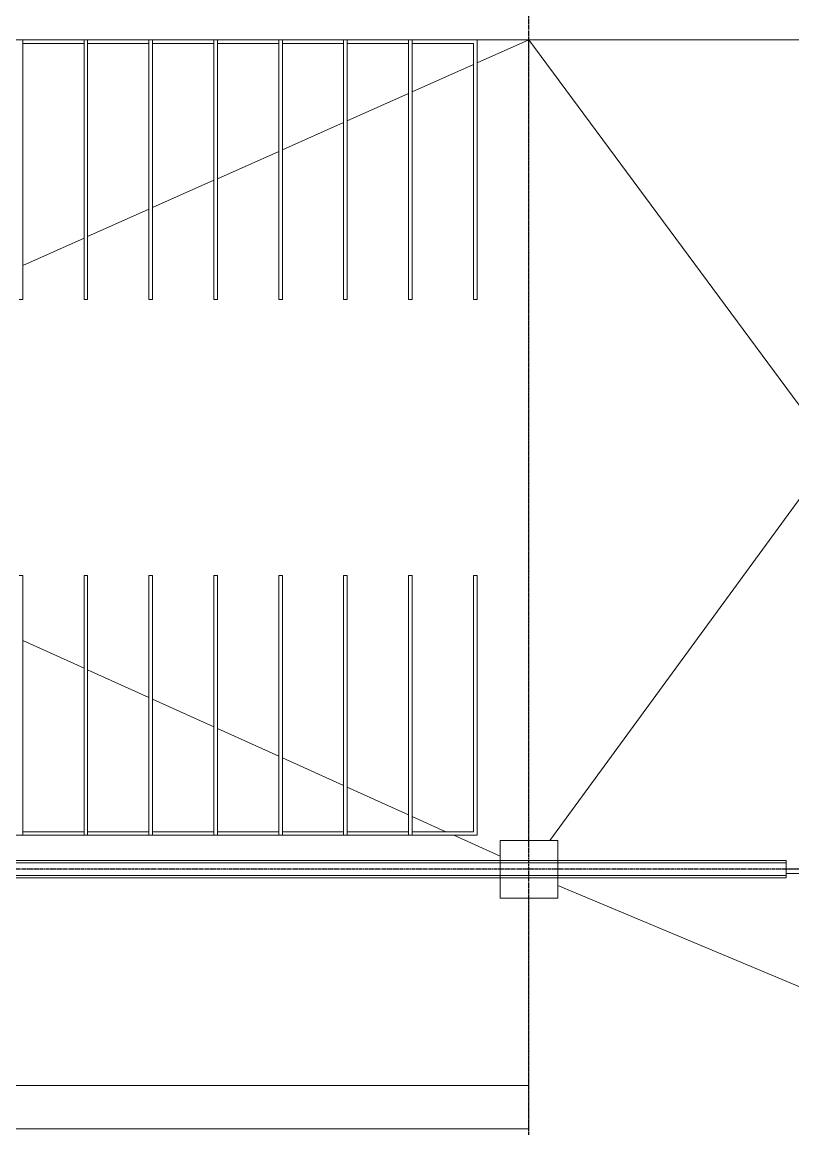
# Model space of a CAD drawing. Header units: inches. Extents: x -4093 to -1777, y 9773 to 12264.
# Drawn here: x -3294.9 to -3081.1, y 11775.2 to 12082.1 of the extents above; entities that cross this region are included whole.
import ezdxf

# ---------------------------------------------------------------- set-up
doc = ezdxf.new("R2010")
doc.units = ezdxf.units.IN
doc.header["$MEASUREMENT"] = 0
doc.linetypes.add('Grid Line 1_2_', pattern=[0.875, 0.5, -0.125, 0.125, -0.125])
for name, color, linetype, lineweight in [('0-1', 7, 'Continuous', 5), ('0-2', 7, 'Continuous', 9), ('0-3', 8, 'Continuous', 9), ('A-FLOR', 192, 'Continuous', 18), ('A-GENM-1', 7, 'Continuous', 9), ('A-WALL-1', 250, 'Continuous', 18), ('I-WALL-1', 7, 'Continuous', 9), ('S-COLS-1', 7, 'Continuous', 9), ('S-FNDN-1', 7, 'Continuous', 9), ('S-GRID-1', 1, 'Grid Line 1_2_', 30)]:
    doc.layers.add(name, color=color, linetype=linetype, lineweight=lineweight)

# ---------------------------------------------------------------- blocks, each defined once
blk = doc.blocks.new('Parking_Stall_Multiple - BIKE-2389479-BACKGROUND - BASEMENT')
at = {"layer": 'A-GENM-1'}
for p, q in [((0, -342), (0, -361)), ((0, -360), (0, -379)), ((0, -361), (72, -361)), ((1, -378), (1, -361)), ((1, -361), (72, -361)), ((72, -361), (72, -360)), ((72, -361), (72, -360)), ((72, -378), (0, -378)), ((0, -378), (0, -397)), ((0, -379), (72, -379)), ((72, -378), (1, -378)), ((1, -396), (1, -379)), ((1, -379), (72, -379)), ((72, -379), (72, -378)), ((72, -379), (72, -378)), ((72, -396), (0, -396)), ((0, -396), (0, -415)), ((0, -397), (72, -397)), ((72, -396), (1, -396)), ((1, -414), (1, -397)), ((1, -397), (72, -397)), ((72, -397), (72, -396)), ((72, -397), (72, -396)), ((72, -414), (0, -414)), ((0, -414), (0, -433)), ((72, -414), (1, -414)), ((72, -415), (72, -414)), ((72, -415), (72, -414)), ((0, -415), (72, -415)), ((1, -432), (1, -415)), ((1, -415), (72, -415)), ((72, -432), (0, -432)), ((0, -432), (0, -451)), ((72, -432), (1, -432)), ((72, -433), (72, -432)), ((72, -433), (72, -432)), ((0, -433), (72, -433)), ((1, -450), (1, -433)), ((1, -433), (72, -433)), ((72, -450), (0, -450)), ((0, -450), (0, -469)), ((0, -451), (72, -451)), ((72, -450), (1, -450)), ((1, -468), (1, -451)), ((1, -451), (72, -451)), ((72, -451), (72, -450)), ((72, -451), (72, -450)), ((72, -468), (0, -468)), ((0, -468), (0, -487)), ((0, -469), (72, -469)), ((72, -468), (1, -468)), ((1, -486), (1, -469)), ((1, -469), (72, -469)), ((72, -469), (72, -468)), ((72, -469), (72, -468)), ((0, -487), (72, -487)), ((72, -486), (1, -486)), ((72, -487), (72, -486))]:
    blk.add_line(p, q, dxfattribs=at)
blk = doc.blocks.new('Parking_Stall_Multiple - BIKE-2389077-BACKGROUND - BASEMENT')
at = {"layer": 'A-GENM-1'}
for p, q in [((72, 487), (0, 487)), ((1, 469), (1, 486)), ((1, 486), (72, 486)), ((72, 486), (72, 487)), ((72, 469), (0, 469)), ((0, 468), (72, 468)), ((72, 469), (1, 469)), ((1, 451), (1, 468)), ((1, 468), (72, 468)), ((72, 468), (72, 469)), ((72, 468), (72, 469)), ((72, 451), (0, 451)), ((0, 450), (72, 450)), ((72, 451), (1, 451)), ((1, 433), (1, 450)), ((1, 450), (72, 450)), ((72, 450), (72, 451)), ((72, 450), (72, 451)), ((72, 433), (0, 433)), ((72, 433), (1, 433)), ((72, 432), (72, 433)), ((72, 432), (72, 433)), ((0, 432), (72, 432)), ((1, 415), (1, 432)), ((1, 432), (72, 432)), ((72, 415), (0, 415)), ((72, 415), (1, 415)), ((72, 414), (72, 415)), ((72, 414), (72, 415)), ((0, 414), (72, 414)), ((1, 397), (1, 414)), ((1, 414), (72, 414)), ((72, 397), (0, 397)), ((0, 396), (72, 396)), ((72, 397), (1, 397)), ((1, 379), (1, 396)), ((1, 396), (72, 396)), ((72, 396), (72, 397)), ((72, 396), (72, 397)), ((72, 379), (0, 379)), ((0, 378), (72, 378)), ((72, 379), (1, 379)), ((1, 361), (1, 378)), ((1, 378), (72, 378)), ((72, 378), (72, 379)), ((72, 378), (72, 379)), ((72, 361), (0, 361)), ((72, 361), (1, 361)), ((72, 360), (72, 361)), ((72, 360), (72, 361))]:
    blk.add_line(p, q, dxfattribs=at)
blk = doc.blocks.new('CTR - 1st Phase - Common Walls_rvt-1-BACKGROUND - BASEMENT')
at = {"layer": 'A-WALL-1'}
for p, q in [((-3082.95, 11848.94), (-3666.89, 11848.94)), ((-3082.95, 11845.44), (-3666.89, 11845.44))]:
    blk.add_line(p, q, dxfattribs=at)
at = {"layer": 'I-WALL-1'}
for p, q in [((-3082.95, 11849.56), (-3666.89, 11849.56)), ((-3082.95, 11844.81), (-3082.95, 11849.56)), ((-3666.89, 11844.81), (-3082.95, 11844.81))]:
    blk.add_line(p, q, dxfattribs=at)
at = {"layer": '0-2'}
for name, p, rotation in [('Parking_Stall_Multiple - BIKE-2389077-BACKGROUND - BASEMENT', (-3655.71, 12077.19), 269.9999999999967), ('Parking_Stall_Multiple - BIKE-2389479-BACKGROUND - BASEMENT', (-3655.71, 11856.59), 90.0000000000033)]:
    blk.add_blockref(name, p, dxfattribs=dict(at, rotation=rotation))
blk = doc.blocks.new('034100 - Precast Structural Concrete - Column - Corbels - 16_x16_-2331165-BACKGROUND - BASEMENT')
at = {"layer": 'S-COLS-1'}
for p, q in [((-8.91, 8.98), (-8.98, 8.98)), ((-8.98, 8.98), (-8.98, -7.02)), ((6.94, 8.98), (-8.91, 8.98)), ((7.02, 8.98), (6.94, 8.98)), ((7.02, -7.02), (7.02, 8.98)), ((-8.98, -7.02), (-8.91, -7.02)), ((-8.91, -7.02), (6.94, -7.02)), ((6.94, -7.02), (7.02, -7.02))]:
    blk.add_line(p, q, dxfattribs=at)
blk = doc.blocks.new('CTR - 1st Phase - Structure_rvt-1-BACKGROUND - BASEMENT')
at = {"layer": 'S-FNDN-1'}
for p, q in [((-3819.32, 12077.19), (-1953.32, 12077.19)), ((-3154.32, 11787.19), (-3666.51, 11787.19)), ((-3154.32, 11775.19), (-3154.32, 11787.19)), ((-3755.32, 11775.19), (-3154.32, 11775.19))]:
    blk.add_line(p, q, dxfattribs=at)
at = {"layer": 'S-GRID-1'}
for p, q in [((-3154.32, 9772.61), (-3154.32, 12247.5)), ((-1777.25, 11847.19), (-4076.95, 11847.19))]:
    blk.add_line(p, q, dxfattribs=at)
at = {"layer": '0-3'}
blk.add_blockref('034100 - Precast Structural Concrete - Column - Corbels - 16_x16_-2331165-BACKGROUND - BASEMENT', (-3153.34, 11846.21), dxfattribs=at)

msp = doc.modelspace()

# ---------------------------------------------------------------- linework, layer by layer
at = {"layer": 'A-FLOR'}
for p, q in [((-3154.32, 12077.19), (-3168.71, 12070.77)), ((-3154.32, 11855.19), (-3154.32, 12077.19)), ((-3154.32, 12077.19), (-3071.62, 11965.35)), ((-3169.71, 12070.33), (-3186.71, 12062.75)), ((-3187.71, 12062.3), (-3204.71, 12054.72)), ((-3205.71, 12054.27), (-3222.71, 12046.69)), ((-3223.71, 12046.24), (-3240.71, 12038.66)), ((-3241.71, 12038.22), (-3258.71, 12030.63)), ((-3259.71, 12030.19), (-3276.71, 12022.61)), ((-3277.71, 12022.16), (-3294.71, 12014.58)), ((-3071.91, 11960), (-3148.48, 11855.19)), ((-3294.71, 11910.57), (-3277.71, 11902.89)), ((-3276.71, 11902.44), (-3259.71, 11894.77)), ((-3258.71, 11894.31), (-3241.71, 11886.64)), ((-3240.71, 11886.19), (-3223.71, 11878.51)), ((-3222.71, 11878.06), (-3205.71, 11870.39)), ((-3204.71, 11869.94), (-3187.71, 11862.26)), ((-3186.71, 11861.81), (-3177.36, 11857.59)), ((-3175.15, 11856.59), (-3162.32, 11850.8)), ((-3082.95, 11847.19), (-3010.95, 11847.19)), ((-3082.95, 11846), (-3010.95, 11846)), ((-3146.32, 11842.65), (-2985.07, 11775.19)), ((-3154.32, 11787.19), (-3154.32, 11839.19))]:
    msp.add_line(p, q, dxfattribs=at)

# ---------------------------------------------------------------- block references
at = {"layer": '0-1'}
for name in ['CTR - 1st Phase - Structure_rvt-1-BACKGROUND - BASEMENT', 'CTR - 1st Phase - Common Walls_rvt-1-BACKGROUND - BASEMENT']:
    msp.add_blockref(name, (0, 0), dxfattribs=at)

doc.saveas('drawing.dxf')
